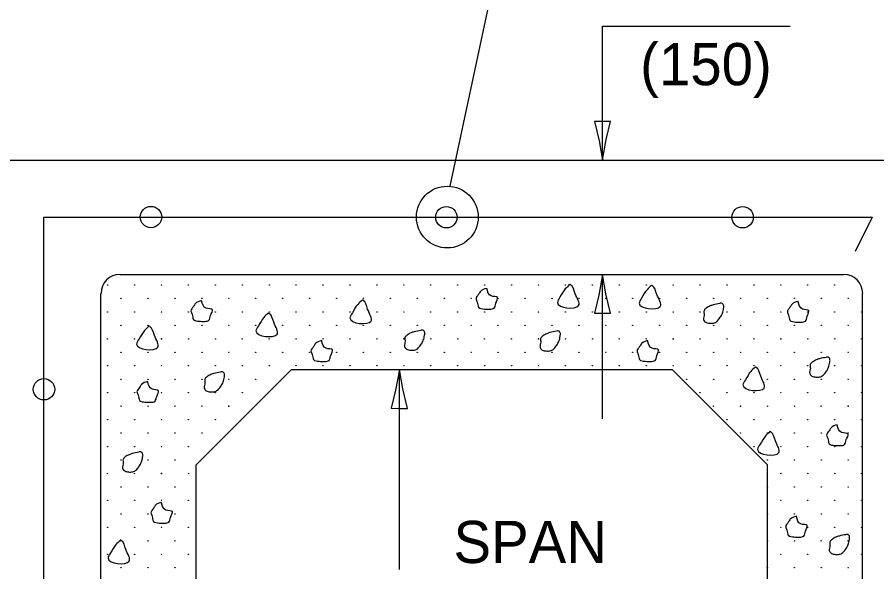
# Model space of a CAD drawing. Extents: x 2262347 to 2262977, y -3123475 to -3123075.
# Drawn here: x 2262544.9 to 2262607, y -3123397.7 to -3123357.6 of the extents above; entities that cross this region are included whole.
import ezdxf

# ---------------------------------------------------------------- set-up
doc = ezdxf.new("R2010")
doc.units = 0
doc.layers.add('RD_Pr_Roadway_Dimensions', color=7, linetype='Continuous')
doc.layers.add('RD_Pr_Roadway_Items', color=7, linetype='Continuous')

msp = doc.modelspace()

# ---------------------------------------------------------------- linework, layer by layer
at = {"layer": 'RD_Pr_Roadway_Dimensions'}
for p, q in [((2262581.203, -3123346.231), (2262576.167, -3123369.807)), ((2262587.212, -3123367.921), (2262587.212, -3123358.237)), ((2262587.213, -3123358.237), (2262600.783, -3123358.237)), ((2262587.212, -3123386.609), (2262587.212, -3123376.181)), ((2262572.53, -3123397.523), (2262572.53, -3123383.062))]:
    msp.add_line(p, q, dxfattribs=at)
for points in [[(2262587.798, -3123365.123), (2262587.212, -3123365.122), (2262586.626, -3123365.122), (2262586.97, -3123366.522), (2262587.212, -3123367.921), (2262587.483, -3123366.429)], [(2262586.626, -3123378.979), (2262587.212, -3123378.981), (2262587.798, -3123378.981), (2262587.454, -3123377.581), (2262587.212, -3123376.181), (2262586.941, -3123377.674)], [(2262571.945, -3123385.86), (2262572.53, -3123385.862), (2262573.116, -3123385.862), (2262572.773, -3123384.461), (2262572.53, -3123383.062), (2262572.259, -3123384.555)]]:
    msp.add_lwpolyline(points, close=True, dxfattribs=at)
msp.add_circle((2262575.996, -3123372.035), 2.233, dxfattribs=at)
at = {"layer": 'RD_Pr_Roadway_Items'}
for p, q in [((2262542.699, -3123367.921), (2262614.283, -3123367.921)), ((2262546.829, -3123372.051), (2262606.712, -3123372.051)), ((2262546.829, -3123437.438), (2262546.829, -3123372.051)), ((2262606.712, -3123372.051), (2262605.482, -3123374.513)), ((2262552.336, -3123376.181), (2262604.647, -3123376.181)), ((2262550.959, -3123431.934), (2262550.959, -3123377.555)), ((2262606.023, -3123431.934), (2262606.023, -3123377.555)), ((2262557.844, -3123389.945), (2262564.725, -3123383.062)), ((2262564.725, -3123383.062), (2262592.257, -3123383.062)), ((2262592.257, -3123383.062), (2262599.143, -3123389.945)), ((2262557.844, -3123419.544), (2262557.844, -3123389.945)), ((2262599.143, -3123419.544), (2262599.143, -3123389.945))]:
    msp.add_line(p, q, dxfattribs=at)
for centre, radius in [((2262554.573, -3123372.035), 0.774), ((2262575.931, -3123372.044), 0.774), ((2262597.344, -3123372.044), 0.774), ((2262551.44, -3123376.944), 0.0138), ((2262553.387, -3123376.944), 0.0138), ((2262555.333, -3123376.944), 0.0138), ((2262557.28, -3123376.944), 0.0138), ((2262559.227, -3123376.944), 0.0138), ((2262561.174, -3123376.944), 0.0138), ((2262563.121, -3123376.944), 0.0138), ((2262565.067, -3123376.944), 0.0138), ((2262567.014, -3123376.944), 0.0138), ((2262568.961, -3123376.944), 0.0138), ((2262570.908, -3123376.944), 0.0138), ((2262572.855, -3123376.944), 0.0138), ((2262574.802, -3123376.944), 0.0138), ((2262576.748, -3123376.944), 0.0138), ((2262578.695, -3123376.944), 0.0138), ((2262580.642, -3123376.944), 0.0138), ((2262582.589, -3123376.944), 0.0138), ((2262584.536, -3123376.944), 0.0138), ((2262586.482, -3123376.944), 0.0138), ((2262588.429, -3123376.944), 0.0138), ((2262590.376, -3123376.944), 0.0138), ((2262592.323, -3123376.944), 0.0138), ((2262594.27, -3123376.944), 0.0138), ((2262596.217, -3123376.944), 0.0138), ((2262598.163, -3123376.944), 0.0138), ((2262600.11, -3123376.944), 0.0138), ((2262602.057, -3123376.944), 0.0138), ((2262604.004, -3123376.944), 0.0138), ((2262552.413, -3123377.918), 0.0138), ((2262554.36, -3123377.918), 0.0138), ((2262556.307, -3123377.918), 0.0138), ((2262558.254, -3123377.918), 0.0138), ((2262560.2, -3123377.918), 0.0138), ((2262562.147, -3123377.918), 0.0138), ((2262564.094, -3123377.918), 0.0138), ((2262566.041, -3123377.918), 0.0138), ((2262567.988, -3123377.918), 0.0138), ((2262569.934, -3123377.918), 0.0138), ((2262571.881, -3123377.918), 0.0138), ((2262573.828, -3123377.918), 0.0138), ((2262575.775, -3123377.918), 0.0138), ((2262577.722, -3123377.918), 0.0138), ((2262579.669, -3123377.918), 0.0138), ((2262581.615, -3123377.918), 0.0138), ((2262583.562, -3123377.918), 0.0138), ((2262585.509, -3123377.918), 0.0138), ((2262587.456, -3123377.918), 0.0138), ((2262589.403, -3123377.918), 0.0138), ((2262591.349, -3123377.918), 0.0138), ((2262593.296, -3123377.918), 0.0138), ((2262595.243, -3123377.918), 0.0138), ((2262597.19, -3123377.918), 0.0138), ((2262599.137, -3123377.918), 0.0138), ((2262601.084, -3123377.918), 0.0138), ((2262603.03, -3123377.918), 0.0138), ((2262604.977, -3123377.918), 0.0138), ((2262551.44, -3123378.891), 0.0138), ((2262553.387, -3123378.891), 0.0138), ((2262555.333, -3123378.891), 0.0138), ((2262557.28, -3123378.891), 0.0138), ((2262559.227, -3123378.891), 0.0138), ((2262561.174, -3123378.891), 0.0138), ((2262563.121, -3123378.891), 0.0138), ((2262565.067, -3123378.891), 0.0138), ((2262567.014, -3123378.891), 0.0138), ((2262568.961, -3123378.891), 0.0138), ((2262570.908, -3123378.891), 0.0138), ((2262572.855, -3123378.891), 0.0138), ((2262574.802, -3123378.891), 0.0138), ((2262576.748, -3123378.891), 0.0138), ((2262578.695, -3123378.891), 0.0138), ((2262580.642, -3123378.891), 0.0138), ((2262582.589, -3123378.891), 0.0138), ((2262584.536, -3123378.891), 0.0138), ((2262586.482, -3123378.891), 0.0138), ((2262588.429, -3123378.891), 0.0138), ((2262590.376, -3123378.891), 0.0138), ((2262592.323, -3123378.891), 0.0138), ((2262594.27, -3123378.891), 0.0138), ((2262596.217, -3123378.891), 0.0138), ((2262598.163, -3123378.891), 0.0138), ((2262600.11, -3123378.891), 0.0138), ((2262602.057, -3123378.891), 0.0138), ((2262604.004, -3123378.891), 0.0138), ((2262605.951, -3123378.891), 0.0138), ((2262552.413, -3123379.865), 0.0138), ((2262554.36, -3123379.865), 0.0138), ((2262556.307, -3123379.865), 0.0138), ((2262558.254, -3123379.865), 0.0138), ((2262560.2, -3123379.865), 0.0138), ((2262562.147, -3123379.865), 0.0138), ((2262564.094, -3123379.865), 0.0138), ((2262566.041, -3123379.865), 0.0138), ((2262567.988, -3123379.865), 0.0138), ((2262569.934, -3123379.865), 0.0138), ((2262571.881, -3123379.865), 0.0138), ((2262573.828, -3123379.865), 0.0138), ((2262575.775, -3123379.865), 0.0138), ((2262577.722, -3123379.865), 0.0138), ((2262579.669, -3123379.865), 0.0138), ((2262581.615, -3123379.865), 0.0138), ((2262583.562, -3123379.865), 0.0138), ((2262585.509, -3123379.865), 0.0138), ((2262587.456, -3123379.865), 0.0138), ((2262589.403, -3123379.865), 0.0138), ((2262591.349, -3123379.865), 0.0138), ((2262593.296, -3123379.865), 0.0138), ((2262595.243, -3123379.865), 0.0138), ((2262597.19, -3123379.865), 0.0138), ((2262599.137, -3123379.865), 0.0138), ((2262601.084, -3123379.865), 0.0138), ((2262603.03, -3123379.865), 0.0138), ((2262604.977, -3123379.865), 0.0138), ((2262551.44, -3123380.838), 0.0138), ((2262553.387, -3123380.838), 0.0138), ((2262555.333, -3123380.838), 0.0138), ((2262557.28, -3123380.838), 0.0138), ((2262559.227, -3123380.838), 0.0138), ((2262561.174, -3123380.838), 0.0138), ((2262563.121, -3123380.838), 0.0138), ((2262565.067, -3123380.838), 0.0138), ((2262567.014, -3123380.838), 0.0138), ((2262568.961, -3123380.838), 0.0138), ((2262570.908, -3123380.838), 0.0138), ((2262572.855, -3123380.838), 0.0138), ((2262574.802, -3123380.838), 0.0138), ((2262576.748, -3123380.838), 0.0138), ((2262578.695, -3123380.838), 0.0138), ((2262580.642, -3123380.838), 0.0138), ((2262582.589, -3123380.838), 0.0138), ((2262584.536, -3123380.838), 0.0138), ((2262586.482, -3123380.838), 0.0138), ((2262588.429, -3123380.838), 0.0138), ((2262590.376, -3123380.838), 0.0138), ((2262592.323, -3123380.838), 0.0138), ((2262594.27, -3123380.838), 0.0138), ((2262596.217, -3123380.838), 0.0138), ((2262598.163, -3123380.838), 0.0138), ((2262600.11, -3123380.838), 0.0138), ((2262602.057, -3123380.838), 0.0138), ((2262604.004, -3123380.838), 0.0138), ((2262605.951, -3123380.838), 0.0138), ((2262552.413, -3123381.811), 0.0138), ((2262554.36, -3123381.811), 0.0138), ((2262556.307, -3123381.811), 0.0138), ((2262558.254, -3123381.811), 0.0138), ((2262560.2, -3123381.811), 0.0138), ((2262562.147, -3123381.811), 0.0138), ((2262564.094, -3123381.811), 0.0138), ((2262566.041, -3123381.811), 0.0138), ((2262567.988, -3123381.811), 0.0138), ((2262569.934, -3123381.811), 0.0138), ((2262571.881, -3123381.811), 0.0138), ((2262573.828, -3123381.811), 0.0138), ((2262575.775, -3123381.811), 0.0138), ((2262577.722, -3123381.811), 0.0138), ((2262579.669, -3123381.811), 0.0138), ((2262581.615, -3123381.811), 0.0138), ((2262583.562, -3123381.811), 0.0138), ((2262585.509, -3123381.811), 0.0138), ((2262587.456, -3123381.811), 0.0138), ((2262589.403, -3123381.811), 0.0138), ((2262591.349, -3123381.811), 0.0138), ((2262593.296, -3123381.811), 0.0138), ((2262595.243, -3123381.811), 0.0138), ((2262597.19, -3123381.811), 0.0138), ((2262599.137, -3123381.811), 0.0138), ((2262601.084, -3123381.811), 0.0138), ((2262603.03, -3123381.811), 0.0138), ((2262604.977, -3123381.811), 0.0138), ((2262551.44, -3123382.785), 0.0138), ((2262553.387, -3123382.785), 0.0138), ((2262555.333, -3123382.785), 0.0138), ((2262557.28, -3123382.785), 0.0138), ((2262559.227, -3123382.785), 0.0138), ((2262561.174, -3123382.785), 0.0138), ((2262563.121, -3123382.785), 0.0138), ((2262565.067, -3123382.785), 0.0138), ((2262567.014, -3123382.785), 0.0138), ((2262568.961, -3123382.785), 0.0138), ((2262570.908, -3123382.785), 0.0138), ((2262572.855, -3123382.785), 0.0138), ((2262574.802, -3123382.785), 0.0138), ((2262576.748, -3123382.785), 0.0138), ((2262578.695, -3123382.785), 0.0138), ((2262580.642, -3123382.785), 0.0138), ((2262582.589, -3123382.785), 0.0138), ((2262584.536, -3123382.785), 0.0138), ((2262586.482, -3123382.785), 0.0138), ((2262588.429, -3123382.785), 0.0138), ((2262590.376, -3123382.785), 0.0138), ((2262592.323, -3123382.785), 0.0138), ((2262594.27, -3123382.785), 0.0138), ((2262596.217, -3123382.785), 0.0138), ((2262598.163, -3123382.785), 0.0138), ((2262600.11, -3123382.785), 0.0138), ((2262602.057, -3123382.785), 0.0138), ((2262604.004, -3123382.785), 0.0138), ((2262605.951, -3123382.785), 0.0138), ((2262546.838, -3123384.484), 0.774), ((2262552.413, -3123383.758), 0.0138), ((2262554.36, -3123383.758), 0.0138), ((2262556.307, -3123383.758), 0.0138), ((2262558.254, -3123383.758), 0.0138), ((2262560.2, -3123383.758), 0.0138), ((2262562.147, -3123383.758), 0.0138), ((2262593.296, -3123383.758), 0.0138), ((2262595.243, -3123383.758), 0.0138), ((2262597.19, -3123383.758), 0.0138), ((2262599.137, -3123383.758), 0.0138), ((2262601.084, -3123383.758), 0.0138), ((2262603.03, -3123383.758), 0.0138), ((2262604.977, -3123383.758), 0.0138), ((2262551.44, -3123384.732), 0.0138), ((2262553.387, -3123384.732), 0.0138), ((2262555.333, -3123384.732), 0.0138), ((2262557.28, -3123384.732), 0.0138), ((2262559.227, -3123384.732), 0.0138), ((2262561.174, -3123384.732), 0.0138), ((2262594.27, -3123384.732), 0.0138), ((2262596.217, -3123384.732), 0.0138), ((2262598.163, -3123384.732), 0.0138), ((2262600.11, -3123384.732), 0.0138), ((2262602.057, -3123384.732), 0.0138), ((2262604.004, -3123384.732), 0.0138), ((2262605.951, -3123384.732), 0.0138), ((2262552.413, -3123385.705), 0.0138), ((2262554.36, -3123385.705), 0.0138), ((2262556.307, -3123385.705), 0.0138), ((2262558.254, -3123385.705), 0.0138), ((2262560.2, -3123385.705), 0.0138), ((2262595.243, -3123385.705), 0.0138), ((2262597.19, -3123385.705), 0.0138), ((2262599.137, -3123385.705), 0.0138), ((2262601.084, -3123385.705), 0.0138), ((2262603.03, -3123385.705), 0.0138), ((2262604.977, -3123385.705), 0.0138), ((2262551.44, -3123386.678), 0.0138), ((2262553.387, -3123386.678), 0.0138), ((2262555.333, -3123386.678), 0.0138), ((2262557.28, -3123386.678), 0.0138), ((2262559.227, -3123386.678), 0.0138), ((2262596.217, -3123386.678), 0.0138), ((2262598.163, -3123386.678), 0.0138), ((2262600.11, -3123386.678), 0.0138), ((2262602.057, -3123386.678), 0.0138), ((2262604.004, -3123386.678), 0.0138), ((2262605.951, -3123386.678), 0.0138), ((2262552.413, -3123387.652), 0.0138), ((2262554.36, -3123387.652), 0.0138), ((2262556.307, -3123387.652), 0.0138), ((2262558.254, -3123387.652), 0.0138), ((2262597.19, -3123387.652), 0.0138), ((2262599.137, -3123387.652), 0.0138), ((2262601.084, -3123387.652), 0.0138), ((2262603.03, -3123387.652), 0.0138), ((2262604.977, -3123387.652), 0.0138), ((2262551.44, -3123388.625), 0.0138), ((2262553.387, -3123388.625), 0.0138), ((2262555.333, -3123388.625), 0.0138), ((2262557.28, -3123388.625), 0.0138), ((2262598.163, -3123388.625), 0.0138), ((2262600.11, -3123388.625), 0.0138), ((2262602.057, -3123388.625), 0.0138), ((2262604.004, -3123388.625), 0.0138), ((2262605.951, -3123388.625), 0.0138), ((2262552.413, -3123389.599), 0.0138), ((2262554.36, -3123389.599), 0.0138), ((2262556.307, -3123389.599), 0.0138), ((2262599.137, -3123389.599), 0.0138), ((2262601.084, -3123389.599), 0.0138), ((2262603.03, -3123389.599), 0.0138), ((2262604.977, -3123389.599), 0.0138), ((2262551.44, -3123390.572), 0.0138), ((2262553.387, -3123390.572), 0.0138), ((2262555.333, -3123390.572), 0.0138), ((2262557.28, -3123390.572), 0.0138), ((2262600.11, -3123390.572), 0.0138), ((2262602.057, -3123390.572), 0.0138), ((2262604.004, -3123390.572), 0.0138), ((2262605.951, -3123390.572), 0.0138), ((2262552.413, -3123391.545), 0.0138), ((2262554.36, -3123391.545), 0.0138), ((2262556.307, -3123391.545), 0.0138), ((2262599.137, -3123391.545), 0.0138), ((2262601.084, -3123391.545), 0.0138), ((2262603.03, -3123391.545), 0.0138), ((2262604.977, -3123391.545), 0.0138), ((2262551.44, -3123392.519), 0.0138), ((2262553.387, -3123392.519), 0.0138), ((2262555.333, -3123392.519), 0.0138), ((2262557.28, -3123392.519), 0.0138), ((2262600.11, -3123392.519), 0.0138), ((2262602.057, -3123392.519), 0.0138), ((2262604.004, -3123392.519), 0.0138), ((2262605.951, -3123392.519), 0.0138), ((2262552.413, -3123393.492), 0.0138), ((2262554.36, -3123393.492), 0.0138), ((2262556.307, -3123393.492), 0.0138), ((2262599.137, -3123393.492), 0.0138), ((2262601.084, -3123393.492), 0.0138), ((2262603.03, -3123393.492), 0.0138), ((2262604.977, -3123393.492), 0.0138), ((2262551.44, -3123394.466), 0.0138), ((2262553.387, -3123394.466), 0.0138), ((2262555.333, -3123394.466), 0.0138), ((2262557.28, -3123394.466), 0.0138), ((2262600.11, -3123394.466), 0.0138), ((2262602.057, -3123394.466), 0.0138), ((2262604.004, -3123394.466), 0.0138), ((2262605.951, -3123394.466), 0.0138), ((2262552.413, -3123395.439), 0.0138), ((2262554.36, -3123395.439), 0.0138), ((2262556.307, -3123395.439), 0.0138), ((2262599.137, -3123395.439), 0.0138), ((2262601.084, -3123395.439), 0.0138), ((2262603.03, -3123395.439), 0.0138), ((2262604.977, -3123395.439), 0.0138), ((2262551.44, -3123396.412), 0.0138), ((2262553.387, -3123396.412), 0.0138), ((2262555.333, -3123396.412), 0.0138), ((2262557.28, -3123396.412), 0.0138), ((2262600.11, -3123396.412), 0.0138), ((2262602.057, -3123396.412), 0.0138), ((2262604.004, -3123396.412), 0.0138), ((2262605.951, -3123396.412), 0.0138), ((2262552.413, -3123397.386), 0.0138), ((2262554.36, -3123397.386), 0.0138), ((2262556.307, -3123397.386), 0.0138), ((2262599.137, -3123397.386), 0.0138), ((2262601.084, -3123397.386), 0.0138), ((2262603.03, -3123397.386), 0.0138), ((2262604.977, -3123397.386), 0.0138)]:
    msp.add_circle(centre, radius, dxfattribs=at)
for centre, start, end in [((2262552.338, -3123377.556), 90, 180), ((2262604.649, -3123377.556), 0, 90)]:
    msp.add_arc(centre, 1.377, start, end, dxfattribs=at)
for points in [[(2262578.849, -3123377.188), (2262578.399, -3123377.404), (2262578.262, -3123377.61), (2262578.071, -3123377.941), (2262578.163, -3123378.179), (2262578.262, -3123378.551), (2262578.675, -3123378.68), (2262579.062, -3123378.691), (2262579.377, -3123378.613), (2262579.501, -3123378.267), (2262579.625, -3123377.854), (2262579.163, -3123377.739), (2262578.849, -3123377.209)], [(2262584.853, -3123376.915), (2262584.528, -3123377.225), (2262584.135, -3123377.828), (2262583.961, -3123378.205), (2262585.489, -3123378.432), (2262585.241, -3123377.576), (2262584.904, -3123376.929), (2262584.842, -3123376.899)], [(2262590.759, -3123376.975), (2262590.433, -3123377.285), (2262590.041, -3123377.89), (2262589.867, -3123378.262), (2262591.395, -3123378.489), (2262591.147, -3123377.636), (2262590.81, -3123376.986), (2262590.748, -3123376.957)], [(2262558.237, -3123378.072), (2262557.782, -3123378.287), (2262557.647, -3123378.498), (2262557.461, -3123378.829), (2262557.546, -3123379.063), (2262557.647, -3123379.439), (2262558.06, -3123379.563), (2262558.452, -3123379.577), (2262558.764, -3123379.496), (2262558.886, -3123379.15), (2262559.012, -3123378.737), (2262558.551, -3123378.622), (2262558.237, -3123378.092)], [(2262569.851, -3123378.04), (2262569.523, -3123378.345), (2262569.13, -3123378.953), (2262568.958, -3123379.329), (2262570.486, -3123379.551), (2262570.238, -3123378.7), (2262569.899, -3123378.049), (2262569.837, -3123378.023)], [(2262595.706, -3123378.283), (2262595.215, -3123378.381), (2262594.997, -3123378.457), (2262594.715, -3123378.618), (2262594.554, -3123378.804), (2262594.568, -3123379.06), (2262594.517, -3123379.432), (2262594.616, -3123379.597), (2262594.88, -3123379.696), (2262595.183, -3123379.707), (2262595.43, -3123379.62), (2262595.632, -3123379.412), (2262595.809, -3123379.145), (2262595.931, -3123378.82), (2262595.972, -3123378.618), (2262595.972, -3123378.391), (2262595.83, -3123378.255), (2262595.724, -3123378.267)], [(2262601.357, -3123378.131), (2262600.902, -3123378.345), (2262600.765, -3123378.556), (2262600.579, -3123378.886), (2262600.666, -3123379.122), (2262600.765, -3123379.496), (2262601.178, -3123379.625), (2262601.57, -3123379.634), (2262601.884, -3123379.558), (2262602.004, -3123379.212), (2262602.132, -3123378.799), (2262601.671, -3123378.684), (2262601.357, -3123378.154)], [(2262563.057, -3123378.98), (2262562.729, -3123379.29), (2262562.337, -3123379.898), (2262562.165, -3123380.27), (2262563.693, -3123380.497), (2262563.445, -3123379.641), (2262563.105, -3123378.994), (2262563.043, -3123378.964)], [(2262554.428, -3123379.928), (2262554.107, -3123380.237), (2262553.715, -3123380.843), (2262553.538, -3123381.215), (2262555.068, -3123381.442), (2262554.82, -3123380.589), (2262554.479, -3123379.939), (2262554.421, -3123379.909)], [(2262574.086, -3123380.233), (2262573.595, -3123380.332), (2262573.377, -3123380.405), (2262573.095, -3123380.568), (2262572.934, -3123380.754), (2262572.948, -3123381.008), (2262572.898, -3123381.38), (2262572.996, -3123381.545), (2262573.26, -3123381.644), (2262573.563, -3123381.658), (2262573.811, -3123381.571), (2262574.013, -3123381.359), (2262574.189, -3123381.096), (2262574.311, -3123380.77), (2262574.352, -3123380.568), (2262574.352, -3123380.341), (2262574.21, -3123380.203), (2262574.104, -3123380.217)], [(2262583.892, -3123380.29), (2262583.399, -3123380.389), (2262583.181, -3123380.467), (2262582.901, -3123380.625), (2262582.738, -3123380.816), (2262582.752, -3123381.066), (2262582.701, -3123381.442), (2262582.8, -3123381.607), (2262583.066, -3123381.706), (2262583.367, -3123381.715), (2262583.614, -3123381.628), (2262583.821, -3123381.417), (2262583.995, -3123381.153), (2262584.119, -3123380.832), (2262584.156, -3123380.625), (2262584.156, -3123380.403), (2262584.018, -3123380.26), (2262583.908, -3123380.274)], [(2262566.918, -3123380.967), (2262566.466, -3123381.183), (2262566.327, -3123381.394), (2262566.141, -3123381.724), (2262566.228, -3123381.958), (2262566.327, -3123382.335), (2262566.74, -3123382.458), (2262567.132, -3123382.47), (2262567.446, -3123382.392), (2262567.565, -3123382.045), (2262567.694, -3123381.632), (2262567.231, -3123381.518), (2262566.918, -3123380.988)], [(2262590.486, -3123380.967), (2262590.036, -3123381.183), (2262589.896, -3123381.394), (2262589.711, -3123381.724), (2262589.798, -3123381.958), (2262589.896, -3123382.335), (2262590.309, -3123382.463), (2262590.702, -3123382.47), (2262591.016, -3123382.396), (2262591.135, -3123382.05), (2262591.264, -3123381.637), (2262590.8, -3123381.52), (2262590.486, -3123380.992)], [(2262603.385, -3123382.179), (2262602.892, -3123382.277), (2262602.674, -3123382.355), (2262602.394, -3123382.516), (2262602.231, -3123382.702), (2262602.245, -3123382.954), (2262602.194, -3123383.33), (2262602.293, -3123383.495), (2262602.559, -3123383.594), (2262602.859, -3123383.606), (2262603.107, -3123383.516), (2262603.314, -3123383.31), (2262603.488, -3123383.046), (2262603.612, -3123382.718), (2262603.649, -3123382.516), (2262603.649, -3123382.289), (2262603.511, -3123382.153), (2262603.401, -3123382.16)], [(2262598.259, -3123382.883), (2262597.936, -3123383.19), (2262597.543, -3123383.796), (2262597.367, -3123384.172), (2262598.899, -3123384.395), (2262598.652, -3123383.544), (2262598.307, -3123382.892), (2262598.25, -3123382.867)], [(2262559.611, -3123383.243), (2262559.125, -3123383.342), (2262558.902, -3123383.42), (2262558.62, -3123383.583), (2262558.464, -3123383.768), (2262558.473, -3123384.019), (2262558.423, -3123384.395), (2262558.521, -3123384.56), (2262558.785, -3123384.659), (2262559.092, -3123384.672), (2262559.34, -3123384.581), (2262559.542, -3123384.374), (2262559.719, -3123384.11), (2262559.838, -3123383.785), (2262559.877, -3123383.583), (2262559.877, -3123383.356), (2262559.739, -3123383.218), (2262559.629, -3123383.227)], [(2262554.339, -3123383.92), (2262553.884, -3123384.136), (2262553.747, -3123384.347), (2262553.561, -3123384.677), (2262553.648, -3123384.911), (2262553.747, -3123385.287), (2262554.16, -3123385.411), (2262554.552, -3123385.423), (2262554.866, -3123385.345), (2262554.986, -3123384.998), (2262555.114, -3123384.585), (2262554.653, -3123384.471), (2262554.339, -3123383.941)], [(2262604.19, -3123387.052), (2262603.738, -3123387.265), (2262603.603, -3123387.476), (2262603.412, -3123387.807), (2262603.504, -3123388.043), (2262603.603, -3123388.417), (2262604.016, -3123388.545), (2262604.404, -3123388.555), (2262604.718, -3123388.479), (2262604.842, -3123388.132), (2262604.966, -3123387.719), (2262604.502, -3123387.605), (2262604.19, -3123387.075)], [(2262599.324, -3123387.547), (2262598.998, -3123387.857), (2262598.606, -3123388.463), (2262598.431, -3123388.834), (2262599.959, -3123389.062), (2262599.712, -3123388.208), (2262599.374, -3123387.559), (2262599.312, -3123387.529)], [(2262553.705, -3123389.034), (2262553.214, -3123389.133), (2262552.996, -3123389.211), (2262552.714, -3123389.367), (2262552.554, -3123389.557), (2262552.567, -3123389.81), (2262552.517, -3123390.186), (2262552.616, -3123390.351), (2262552.879, -3123390.45), (2262553.182, -3123390.459), (2262553.43, -3123390.372), (2262553.637, -3123390.161), (2262553.809, -3123389.897), (2262553.932, -3123389.573), (2262553.971, -3123389.367), (2262553.971, -3123389.144), (2262553.834, -3123389.004), (2262553.724, -3123389.016)], [(2262555.341, -3123392.664), (2262554.887, -3123392.877), (2262554.752, -3123393.088), (2262554.566, -3123393.419), (2262554.653, -3123393.655), (2262554.752, -3123394.031), (2262555.165, -3123394.155), (2262555.557, -3123394.166), (2262555.871, -3123394.088), (2262555.991, -3123393.742), (2262556.119, -3123393.329), (2262555.656, -3123393.212), (2262555.341, -3123392.684)], [(2262601.237, -3123393.666), (2262600.785, -3123393.882), (2262600.65, -3123394.093), (2262600.46, -3123394.423), (2262600.551, -3123394.657), (2262600.65, -3123395.034), (2262601.063, -3123395.158), (2262601.451, -3123395.169), (2262601.765, -3123395.091), (2262601.889, -3123394.745), (2262602.013, -3123394.332), (2262601.549, -3123394.217), (2262601.237, -3123393.687)], [(2262604.8, -3123394.997), (2262604.314, -3123395.096), (2262604.089, -3123395.174), (2262603.809, -3123395.334), (2262603.653, -3123395.52), (2262603.66, -3123395.773), (2262603.612, -3123396.149), (2262603.711, -3123396.314), (2262603.974, -3123396.413), (2262604.28, -3123396.426), (2262604.527, -3123396.335), (2262604.729, -3123396.128), (2262604.908, -3123395.864), (2262605.028, -3123395.538), (2262605.064, -3123395.334), (2262605.064, -3123395.107), (2262604.929, -3123394.972), (2262604.817, -3123394.981)], [(2262552.363, -3123395.405), (2262552.037, -3123395.711), (2262551.645, -3123396.319), (2262551.473, -3123396.695), (2262553.001, -3123396.917), (2262552.753, -3123396.066), (2262552.414, -3123395.415), (2262552.352, -3123395.389)]]:
    msp.add_spline(points, degree=3, dxfattribs=at)

# ---------------------------------------------------------------- texts
at = {"layer": 'RD_Pr_Roadway_Dimensions'}
for s, p in [('(150)', (2262589.938, -3123362.504)), ('SPAN', (2262576.442, -3123397.044))]:
    msp.add_text(s, height=3.048, dxfattribs=at).set_placement(p)

doc.saveas('drawing.dxf')
